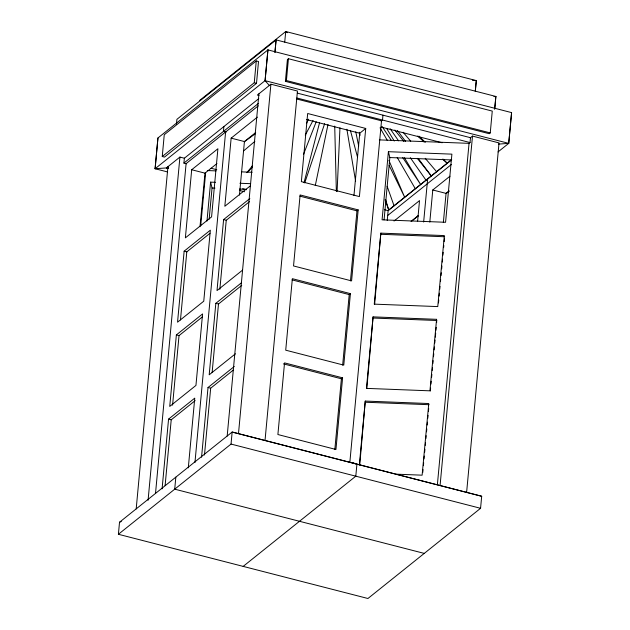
<?xml version="1.0" encoding="UTF-8"?>
<svg xmlns="http://www.w3.org/2000/svg" width="630" height="630" viewBox="0 0 630 630"><rect width="100%" height="100%" fill="white"/><g stroke="black" fill="none" stroke-linecap="round" stroke-linejoin="round"><path stroke-width="0.94" d="M337.097 191.386L339.964 127.803M118.401 534.279L119.519 522.238L232.155 432.038L481.69 496.259L480.572 508.3L367.936 598.5L118.401 534.279L231.037 444.071L232.155 432.038L481.69 496.259M167.478 171.919L155.098 168.73L157.957 137.97M184.653 158.287L179.92 157.075L166.367 167.927L168.304 167.793L155.098 168.73L157.933 137.97L267.931 49.896L511.576 112.605L508.725 143.364L498.031 151.932M162.249 156.523L164.257 134.726L256.268 60.945L258.513 61.527L256.505 83.325L164.493 157.098L162.249 156.523L254.26 82.743L256.268 60.945M136.19 508.938L167.942 166.666M176.431 124.157L176.904 119.338L276.098 39.895L495.849 96.453L494.692 109.014M148.074 500.322L179.92 157.075M186.637 163.784L183.913 163.076L184.362 158.217L258.812 98.587M155.531 493.227L186.102 163.643L258.276 105.84M162.091 488.833L168.564 419.123L194.764 398.136L188.299 467.846M176.369 334.916L169.738 406.421L195.946 385.434L202.577 313.929L176.369 334.916L179.03 335.601L202.238 317.008M184.141 251.173L177.55 322.182L203.758 301.195L210.341 230.186L184.141 251.173L186.795 251.858L210.003 233.273M191.693 169.738L185.377 237.864L211.578 216.885L217.901 148.751L191.693 169.738L204.97 173.155L216.948 163.564M165.107 485.643L171.218 419.8L195.174 400.617M172.573 405.145L179.03 335.601M180.479 319.945L186.795 251.858M175.833 477.138L174.715 489.171L424.258 553.4M200.001 226.682L204.97 173.155M200.742 225.508L205.64 172.699M206.986 221.067L210.601 182.133L215.484 182.322M209.16 219.145L212.05 188L210.601 182.133M223.87 126.575L223.414 131.442L226.146 132.143M194.946 462.57L225.611 132.009M201.553 457.23L208.018 387.521L234.273 366.495M241.329 282.894L215.83 303.321L209.191 374.818L235.447 353.792M249.85 198.552L223.595 219.579L217.011 290.58L242.511 270.16M257.402 117.117L231.147 138.143L224.831 206.27L250.338 185.842M204.474 455.01L210.672 388.206L233.171 370.18M212.121 372.566L218.484 303.999L241.739 285.374M219.846 289.32L226.249 220.256L249.504 201.639M239.455 195.087L244.424 141.553L255.678 132.544M227.178 436.07L258.93 93.791M269.333 85.459L265.072 80.656L267.931 49.896L265.072 80.656L155.098 168.73M238.518 433.322L270.908 84.2L297.447 91.035L265.057 440.149M284.721 42.131L285.721 31.547L287.296 32.689M285.398 81.349L287.414 59.543L288.43 58.724L492.266 111.093L490.25 132.898L489.234 133.71L285.398 81.349L286.414 80.538L288.43 58.724M353.958 195.536L359.738 133.245L365.731 128.449L307.676 113.51L301.353 181.637L359.407 196.576L365.731 128.449M334.837 449.474L341.397 378.787L342.594 377.835L284.539 362.888L277.893 434.535L335.947 449.481L342.594 377.835M342.665 365.109L349.209 294.588L350.406 293.627L292.351 278.688L285.721 350.185L343.775 365.132L350.406 293.627M350.477 280.878L356.974 210.845L358.171 209.884L300.116 194.946L293.533 265.947L351.587 280.893L358.171 209.884M349.863 462.144L381.52 120.818L296.848 99.028M382.961 115.164L382.512 120.031L381.118 121.149M359.336 464.979L365.266 401.074L428.77 403.531L422.124 475.177L396.719 474.193M373.078 316.874L366.447 388.379L429.944 390.828L436.582 319.323L373.078 316.874L366.825 388.568M380.843 233.132L374.259 304.14L437.763 306.589L444.347 235.581L380.843 233.132L374.637 304.337M388.403 151.696L382.079 219.823L445.583 222.28L451.899 154.145L388.403 151.696L389.852 157.555L384.072 219.846M359.809 464.216L365.266 401.074M387.23 220.413L388.135 210.656L451.19 160.162M417.635 221.028L419.525 200.592L394.026 221.02M423.651 222.028L427.636 179.022M429.802 222.099L432.778 189.977L450.001 176.187M443.347 222.595L446.056 193.394L449.048 191M422.769 472.476L423.037 469.57M423.399 465.696L423.667 462.798M424.029 458.923L424.297 456.018M424.659 452.143L424.927 449.237M425.281 445.371L425.557 442.465M425.911 438.59L426.179 435.684M426.541 431.81L426.809 428.904M427.172 425.037L427.439 422.131M427.801 418.257L428.069 415.351M428.431 411.477L428.699 408.579M430.329 391.025L430.597 388.08M430.959 384.166L431.235 381.229M431.597 377.307L431.873 374.37M432.235 370.456L432.511 367.51M432.873 363.597L433.141 360.659M433.503 356.738L433.779 353.8M434.141 349.886L434.416 346.941M434.779 343.027L435.054 340.09M435.322 337.152L435.684 333.231M435.96 330.293L436.236 327.356M436.684 322.458L436.582 319.323M438.504 302.896L438.771 299.982M439.134 296.092L439.401 293.17M439.764 289.28L440.031 286.359M440.488 281.5L440.669 279.555M441.031 275.664L441.299 272.743M441.661 268.852L441.929 265.939M442.291 262.048L442.559 259.127M442.922 255.237L443.197 252.323M443.646 247.456L443.827 245.511M444.189 241.621L444.457 238.699M437.385 484.667L469.051 143.349L379.347 139.884M468.641 143.671L470.043 142.553L470.492 137.694L297.344 93.13M475.288 91.216L476.272 80.585L285.705 31.5L287.288 32.642M440.11 485.202L472.5 136.088L499.031 142.915L466.649 492.038M475.327 91.185L476.319 80.561L472.413 80.27M494.715 109.006L495.889 96.445L493.959 96.579L495.849 96.453M498.401 144.105L508.725 143.364L511.599 112.597M315.276 185.606L328.002 124.496M304.03 182.661L319.505 122.905M304.747 182.905L324.647 123.63M303.424 154.555L316.213 121.771M306.416 123.653L308.44 119.196M305.274 135.111L313.086 120.401M246.826 172.644L252.441 165.871M247.748 172.116L252.386 167.044M243.652 150.877L254.874 141.348M385.095 199.765L388.71 209.971L451.718 159.555M199.671 100.406L285.721 31.547M270.908 84.2L257.355 95.059L259.017 95.484M183.913 163.076L258.363 103.454M470.248 137.883L472.5 136.088M387.678 215.523L451.497 164.414M411.043 221.429L418.548 215.421M411.729 221.043L418.603 215.539M446.103 193.52L449.151 191.071M243.172 566.386L355.8 476.185L356.919 464.145L352.587 462.68M244.353 141.734L255.418 133.67M119.519 522.238L121.299 521.522M389.852 157.555L451.395 159.933M207.27 170.549L216.051 170.887M241.4 171.864L252.126 172.281M239.912 183.267L250.653 183.684M212.05 188L214.98 188.11M239.4 189.055L246.243 189.323M381.134 234.305L444.638 236.754M373.37 318.048L436.866 320.497M365.558 402.247L429.054 404.704M474.319 80.443L476.272 80.585M286.414 80.538L490.25 132.898M265.072 80.656L508.725 143.364M254.26 82.743L256.505 83.325M296.887 97.989L470.043 142.553M381.245 127.087L442.126 142.758M306.44 119.527L359.738 133.245M231.147 138.143L244.424 141.553M432.778 189.977L446.056 193.394M384.347 209.688L388.143 210.664M211.074 168.257L216.783 169.722M299.872 196.15L356.974 210.845M166.367 167.927L168.265 168.415M242.644 188.748L246.456 189.732M239.809 190.536L244.566 191.756M223.595 219.579L226.249 220.256M292.107 279.893L349.209 294.588M215.83 303.321L218.484 303.999M283.342 363.849L341.397 378.787M208.018 387.521L210.672 388.206M168.564 419.123L171.218 419.8M231.037 444.071L480.572 508.3M417.651 136.064L424.132 142.018M442.858 159.225L447.182 163.202L442.953 159.146M418.958 136.159L425.305 142.246M403.129 132.253L410.705 141.183M425.226 158.311L436.598 171.706M394.789 130.024L403.917 141.506M417.304 158.351L431.306 175.967L418.462 158.744M397.443 130.56L405.618 141.522M390.143 128.74L398.546 140.805M410.319 157.697L426.006 180.219M382.142 126.575L391.356 140.443M402.735 157.579L420.627 184.503L404.405 157.76M386.67 128.504L394.27 141.041M380.048 127.796L387.395 140.498M397.191 157.429L415.304 188.748M389.143 165.399L404.665 197.237L388.907 160.406M387.151 186.283L394.026 205.726M359.257 132.206L360.132 135.308M385.678 199.655L388.71 209.971M350.461 130.63L357.525 157.169M355.777 131.78L358.69 146.136M346.878 129.237L355.611 181.227M334.719 126.079L336.349 191.425M276.098 39.895L274.932 52.455L276.09 39.871"/></g></svg>
